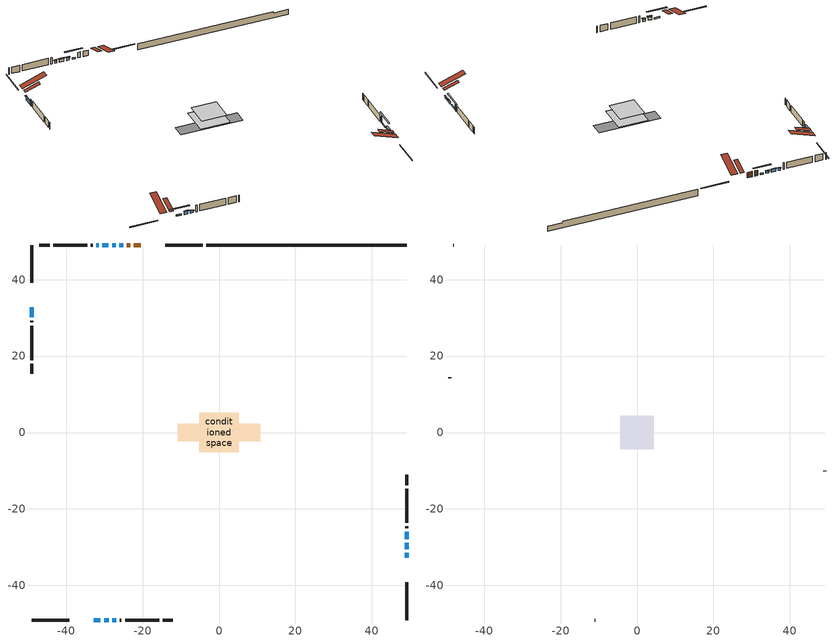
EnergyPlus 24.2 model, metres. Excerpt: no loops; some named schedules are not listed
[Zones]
conditioned space
 floor adiabatic (AdiabaticFloorConstruction): -5.19,-5.19 -5.19,5.19 5.19,5.19 5.19,-5.19 z0.55
 floor foundation (Slab1 construction): -10.76,-2.35 -10.76,2.35 10.76,2.35 10.76,-2.35 z-1.77
 wall outside (RimJoist1 construction): -4.27,49.08 -14.1,49.08 / -49.08,-49.08 -39.25,-49.08 / -49.08,49.08 -49.08,39.25 / 49.08,-49.08 49.08,-39.25 z0.55:0.85
 wall outside (AdiabaticWallConstruction 1): -20.5,49.08 -22.32,49.08 / -23.25,49.08 -24.16,49.08 z0.55:2.58
 wall outside (AdiabaticWallConstruction): 49.08,-32.85 49.08,-31.48 / 49.08,-30.55 49.08,-28.92 z0.55:1.36; -25.09,49.08 -26.11,49.08 / -32.85,-49.08 -31.02,-49.08 / 49.08,-28 49.08,-25.97 z0.55:1.11; -27.03,49.08 -28,49.08 / -31.43,49.08 -32.15,49.08 / -27.89,-49.08 -26.92,-49.08 z0.55:1.41; -28.93,49.08 -30.51,49.08 z0.55:1.57; -30.09,-49.08 -28.82,-49.08 z0.55:1.72; -49.08,32.85 -49.08,30.21 z0.55:1.97
 wall outside (Wall1 construction): -33.07,49.08 -33.54,49.08 / -26,-49.08 -25.53,-49.08 / -49.08,29.28 -49.08,28.82 / 49.08,-25.04 49.08,-24.57 z0.55:2.99
 wall outside (Wall2 construction): -34.47,49.08 -43.38,49.08 / -24.61,-49.08 -15.69,-49.08 / -49.08,27.89 -49.08,18.97 / 49.08,-23.65 49.08,-14.73 z0.55:2.99
 wall outside (Wall3 construction): -44.31,49.08 -47.02,49.08 / -14.76,-49.08 -12.05,-49.08 / -49.08,18.04 -49.08,15.33 / 49.08,-13.8 49.08,-11.09 z0.55:2.99
 wall foundation (FoundationWall1 construction): -3.34,49.08,-1.77 -3.34,49.08,0.55 43.84,49.08,0.55 43.84,49.08,0.03 49.08,49.08,0.03 49.08,49.08,-1.77
 window (WindowConstruction): 49.08,-32.85 49.08,-31.48 z0.55:1.36
 window (WindowConstruction 9): -25.09,49.08 -26.11,49.08 z0.55:1.11
 window (WindowConstruction 10): -32.85,-49.08 -31.02,-49.08 z0.55:1.11
 window (WindowConstruction 1): 49.08,-30.55 49.08,-28.92 z0.55:1.36
 window (WindowConstruction 2): -27.04,49.08 -28,49.08 z0.55:1.41
 window (WindowConstruction 3): -28.93,49.08 -30.51,49.08 z0.55:1.56
 window (WindowConstruction 4): -31.44,49.08 -32.15,49.08 z0.55:1.41
 window (WindowConstruction 5): -30.09,-49.08 -28.82,-49.08 z0.55:1.72
 window (WindowConstruction 6): -27.89,-49.08 -26.93,-49.08 z0.55:1.41
 window (WindowConstruction 7): -49.08,32.85 -49.08,30.21 z0.55:1.97
 window (WindowConstruction 8): 49.08,-28 49.08,-25.97 z0.55:1.11
 door (Door): -20.5,49.08 -22.32,49.08 z0.55:2.58
 door (Door 1): -23.25,49.08 -24.16,49.08 z0.55:2.58
 ceiling adiabatic (AdiabaticFloorConstruction): 5.19,-5.19 5.19,5.19 -5.19,5.19 -5.19,-5.19 z0.55
 roof outside (Roof2 construction): -19.58,49.08,2.99 -19.58,43.83,4.74 -18.19,43.83,4.74 -18.19,49.08,2.99; -33.78,-49.08,2.99 -33.78,-43.83,4.74 -35.16,-43.83,4.74 -35.16,-49.08,2.99; -49.08,33.78,2.99 -43.83,33.78,4.74 -43.83,35.16,4.74 -49.08,35.16,2.99; 49.08,-33.78,2.99 43.83,-33.78,4.74 43.83,-35.16,4.74 49.08,-35.16,2.99
attic - vented
 floor to conditioned space (Floor1 construction Reversed): -4.34,-4.34 -4.34,4.34 4.34,4.34 4.34,-4.34 z2.99
 wall outside (Wall4 construction): -47.95,49.08 -48.15,49.08 / -11.12,-49.08 -10.92,-49.08 / -49.08,14.41 -49.08,14.2 / 49.08,-10.17 49.08,-9.96 z0.55:2.99
 roof outside (Roof1 construction): -17.26,49.08,2.99 -17.26,40.62,5.81 -15.03,40.62,5.81 -15.03,49.08,2.99; -36.09,-49.08,2.99 -36.09,-40.62,5.81 -38.32,-40.62,5.81 -38.32,-49.08,2.99; -49.08,36.09,2.99 -40.62,36.09,5.81 -40.62,38.32,5.81 -49.08,38.32,2.99; 49.08,-36.09,2.99 40.62,-36.09,5.81 40.62,-38.32,5.81 49.08,-38.32,2.99
shading: 49.08,-31.28 49.08,-33.05 49.49,-33.05 49.49,-31.28 z1.56; -28.75,49.08 -22.45,49.08 -22.45,49.49 -28.75,49.49 z3.75; -28.38,-49.08 -35.49,-49.08 -35.49,-49.49 -28.38,-49.49 z3.75; 49.08,-28.72 49.08,-30.75 49.49,-30.75 49.49,-28.72 z1.56; -28.2,49.08 -26.83,49.08 -26.83,49.49 -28.2,49.49 z1.61; -30.71,49.08 -28.73,49.08 -28.73,49.49 -30.71,49.49 z1.77; -32.35,49.08 -31.23,49.08 -31.23,49.49 -32.35,49.49 z1.61; -28.62,-49.08 -30.29,-49.08 -30.29,-49.49 -28.62,-49.49 z1.92; -26.72,-49.08 -28.09,-49.08 -28.09,-49.49 -26.72,-49.49 z1.61; -49.08,30.01 -49.08,33.05 -49.49,33.05 -49.49,30.01 z2.17; 49.08,-23.33 49.08,-30.63 49.49,-30.63 49.49,-23.33 z3.75
[Building]
Building 1: Terrain=Suburbs
[Site:Location]
Edmonton Intl AP_AB: Latitude {deg}=53.31; Longitude {deg}=-113.58; Time Zone {hr}=-7; Elevation {m}=723; Keep Site Location Information=Yes
[Site:GroundTemperature:Shallow]
-1.56185, -3.61833, -3.78302, -2.80711, 1.11059, 5.01004, 8.39065, 10.5322, 10.7141, 8.97234, 5.67794, 1.89811
[Site:WaterMainsTemperature]
Calculation Method=Schedule; Temperature Schedule=mains temperature schedule
[Material] Roughness=Rough; Thermal Absorptance=0.9
Name | Thickness {m} | Conductivity {W/m-K} | Density {kg/m3} | Specific Heat {J/kg-K} | Solar Absorptance | Visible Absorptance
asphalt or fiberglass shingles | 0.00635 | 0.162714 | 1121.4 | 1465.45 | 0.4 | 0.4
ceiling loosefill ins | 0.0846667 | 0.0480833 | 16.02 | 1046.75 | 0.7 | 0.7
ceiling stud and cavity | 0.1397 | 1.72459 | 65.682 | 1177.47 | 0.7 | 0.7
concrete 4.0 in. | 0.1016 | 1.803125 | 2242.8 | 837.4 | 0.7 | 0.7
concrete 8.0 in. | 0.2032 | 1.803125 | 2242.8 | 837.4 | 0.7 | 0.7
door material | 0.04445 | 0.188738 | 512.64 | 1214.23 | 0.7 | 0.7
exterior vertical ins | 0.0480821 | 0.029427 | 32.04 | 1214.23 | 0.7 | 0.7
floor covering | 0.0127 | 0.0433444 | 54.468 | 1339.84 | 0.6 | 0.6
floor rigid ins; wall rigid ins | 0.512978 | 0.029427 | 32.04 | 1214.23 | 0.7 | 0.7
floor stud and cavity | 0.1397 | 1.75129 | 37.0049 | 1207.88 | 0.7 | 0.7
furniture material conditioned space 1 | 0.1524 | 0.115458 | 640.8 | 1214.23 | 0.6 | 0.6
gypsum board | 0.0127 | 0.160291 | 801 | 837.4 | 0.6 | 0.6
gypsum board 1 | 0.0127 | 0.160291 | 801 | 837.4 | 0.7 | 0.7
osb sheathing 0.5 in. | 0.0127 | 0.115458 | 512.64 | 1214.23 | 0.7 | 0.7
osb sheathing 0.75 in. | 0.01905 | 0.115458 | 512.64 | 1214.23 | 0.7 | 0.7
osb sheathing 2.0 in. | 0.0508 | 0.115458 | 512.64 | 1214.23 | 0.7 | 0.7
rim joist stud and cavity | 0.0508 | 0.0296634 | 125.044 | 1163.47 | 0.6 | 0.6
roof stud and cavity | 0.2032 | 0.111091 | 78.34581 | 1123.46 | 0.7 | 0.7
wall stud and cavity | 0.1397 | 0.105503 | 139.0536 | 1170.24 | 0.7 | 0.7
wall stud and cavity 1 | 0.1397 | 0.0935595 | 139.0536 | 1170.24 | 0.7 | 0.7
wall stud and cavity 2 | 0.1397 | 0.107214 | 139.0536 | 1170.24 | 0.7 | 0.7
wall stud and cavity 3 | 0.0889 | 6.1454 | 50.32683 | 1063.81 | 0.6 | 0.6
wall stud and cavity 4 | 0.0889 | 0.380278 | 52.3479 | 1209.89 | 0.7 | 0.7
wall stud and cavity 5 | 0.0889 | 0.391764 | 83.0341 | 1211.67 | 0.7 | 0.7
wood siding | 0.0254 | 0.102417 | 544.68 | 1172.36 | 0.4 | 0.4
wood siding 1 | 0.00254 | 0.102417 | 544.68 | 1172.36 | 0.4 | 0.4
wood siding 2; wood siding 3; wood siding 4 | 0.0254 | 0.102417 | 544.68 | 1172.36 | 0.7 | 0.7
[WindowMaterial:SimpleGlazingSystem]
Name | U-Factor {W/m2-K} | Solar Heat Gain Coefficient
WindowMaterial | 4.31414 | 0.54
WindowMaterial 1 | 4.27326 | 0.54
WindowMaterial 2 | 4.359 | 0.53
WindowMaterial 3 | 4.03024 | 0.55
WindowMaterial 4 | 4.50038 | 0.52
WindowMaterial 5 | 3.96665 | 0.55
WindowMaterial 6 | 2.06282 | 0.65
WindowMaterial 7 | 4.93816 | 0.51
WindowMaterial 8 | 4.96484 | 0.5
[Construction]
AdiabaticFloorConstruction: floor stud and cavity, floor rigid ins, osb sheathing 0.75 in., floor covering
AdiabaticWallConstruction: wood siding 3, wall rigid ins, wall stud and cavity 4, gypsum board
AdiabaticWallConstruction 1: wood siding 4, wall rigid ins, wall stud and cavity 4, gypsum board
Door; Door 1: door material
Floor1 construction Reversed: gypsum board, ceiling stud and cavity, ceiling loosefill ins
FoundationWall1 construction: concrete 8.0 in., gypsum board 1
furniture construction conditioned space 1: furniture material conditioned space 1
PartitionWallConstruction: gypsum board, wall stud and cavity 5, gypsum board
RimJoist1 construction: wood siding 2, osb sheathing 2.0 in., rim joist stud and cavity
Roof1 construction: asphalt or fiberglass shingles
Roof2 construction: asphalt or fiberglass shingles, osb sheathing 0.75 in., roof stud and cavity, gypsum board
Slab1 construction: concrete 4.0 in.
Wall1 construction: wood siding, osb sheathing 0.5 in., wall stud and cavity, gypsum board
Wall2 construction: wood siding, osb sheathing 0.5 in., wall stud and cavity 1, gypsum board
Wall3 construction: wood siding, osb sheathing 0.5 in., wall stud and cavity 2, gypsum board
Wall4 construction: wood siding 1, wall stud and cavity 3
WindowConstruction: WindowMaterial
WindowConstruction 1: WindowMaterial 1
WindowConstruction 10: WindowMaterial 8
WindowConstruction 2; WindowConstruction 6: WindowMaterial 2
WindowConstruction 3: WindowMaterial 3
WindowConstruction 4: WindowMaterial 4
WindowConstruction 5: WindowMaterial 5
WindowConstruction 7: WindowMaterial 6
WindowConstruction 8; WindowConstruction 9: WindowMaterial 7
[Zone] Multiplier=1; Part of Total Floor Area=Yes
Name | Volume {m3}
attic - vented | 34.5069
conditioned space | 526.1
[Space]
Name | Zone | Volume {m3}
attic - vented 1 | attic - vented | 34.5069
conditioned space 1 | conditioned space | 526.1
[ZoneInfiltration:EffectiveLeakageArea]
infil attic - vented 1: Zone or Space=attic - vented 1; Schedule=Always On Discrete; Effective Air Leakage Area {cm2}=2622.61; Stack Coefficient=0.000365604; Wind Coefficient=1.29189e-05
[ZoneMixing]
whole house fan mix: Zone or Space=attic - vented; Schedule=Always On Continuous; Design Flow Rate Calculation Method=Flow/Zone; Design Flow Rate {m3/s}=0; Source Zone or Space=conditioned space
[SurfaceProperty:ExposedFoundationPerimeter]
Slab1: Exposed Perimeter Calculation Method=TotalExposedPerimeter; Total Exposed Perimeter {m}=52.425
[InternalMass] Zone or ZoneList=conditioned space; Space or SpaceList=conditioned space 1
Name | Construction | Surface Area {m2}
furniture mass conditioned space 1 | furniture construction conditioned space 1 | 83.4801
partition wall mass | PartitionWallConstruction | 208.7
[Lights]
interior lighting: Zone or ZoneList or Space or SpaceList=conditioned space 1; Schedule=interior lighting schedule; Design Level Calculation Method=LightingLevel; Lighting Level {W}=343.2; Return Air Fraction=0; Fraction Radiant=0.6; Fraction Visible=0.2; Fraction Replaceable=1
[People]
occupants: Zone or ZoneList or Space or SpaceList=conditioned space 1; Number of People Schedule=occupants schedule; Number of People Calculation Method=People; Number of People=3; Fraction Radiant=0.314171; Sensible Heat Fraction=0.56303; Activity Level Schedule=occupants activity schedule; Carbon Dioxide Generation Rate {m3/s-W}=0; Enable ASHRAE 55 Comfort Warnings=No; Mean Radiant Temperature Calculation Type=EnclosureAveraged
[ElectricEquipment] Zone or ZoneList or Space or SpaceList=conditioned space 1; Design Level Calculation Method=EquipmentLevel
Name | Schedule | Design Level {W} | Fraction Latent | Fraction Radiant | Fraction Lost
clothes dryer | clothes dryer schedule | 140.772 | 0.015 | 0.081 | 0.85
clothes washer | clothes washer schedule | 32.1985 | 0.03 | 0.162 | 0.7
cooking range | cooking range schedule | 215.147 | 0.08 | 0.432 | 0.2
dishwasher | dishwasher schedule | 66.8632 | 0.3 | 0.18 | 0.4
fridge | fridge schedule | 72.9452 | 0 | 0.6 | 0
mech vent bath fan 0 | mech vent bath fan 0 schedule | 50.2 | 0 | 0 | 1
mech vent bath fan 1 | mech vent bath fan 1 schedule | 50.2 | 0 | 0 | 1
mech vent house fan | mech vent house fan schedule | 0 | 0 | 0 | 1
mech vent house fan cfis | mech vent house fan cfis schedule | 0 | 0 | 0 | 0
mech vent range fan 0 | mech vent range fan 0 schedule | 57 | 0 | 0 | 1
misc plug loads | misc plug loads schedule | 494.7 | 0.045 | 0.513 | 0.1
whole house fan | Always On Discrete | 0 | 0 | 0 | 1
[OtherEquipment] Zone or ZoneList or Space or SpaceList=conditioned space 1; Design Level Calculation Method=EquipmentLevel
Name | Fuel Type | Schedule | Design Level {W} | Fraction Latent | Fraction Radiant | Fraction Lost
clothes dryer 1 | Electricity | clothes dryer schedule | 0 | 0.015 | 0.081 | 0.85
cooking range 1 | Electricity | cooking range schedule | 0 | 0.08 | 0.432 | 0.2
general water use latent | None | general water use schedule | 62.594 | 1 | 0 | 0
general water use sensible | None | general water use schedule | -61.6891 | 0 | 0.6 | 0
mech vent house fan latent load | None | Always On Discrete | 0 | 1 | 0 | 0
mech vent house fan sensible load | None | Always On Discrete | 0 | 0 | 0 | 0
water heater energy adjustment1 | NaturalGas | Always On Discrete | 0.01 | 0 | 0 | 1
[ZoneInfiltration:DesignFlowRate] Zone or ZoneList or Space or SpaceList=conditioned space 1; Schedule=Always On Discrete; Design Flow Rate Calculation Method=Flow/Zone; Design Flow Rate {m3/s}=0
infil flow; natural vent flow; whole house fan flow
[Foundation:Kiva]
Foundation Kiva 1: Initial Indoor Air Temperature {C}=18; Wall Height Above Grade {m}=0.549981; Wall Depth Below Slab {m}=0.2032; Custom Block Material Name 1=exterior vertical ins; Custom Block Depth 1 {m}=2.31999; Custom Block X Position 1 {m}=0.2159; Custom Block Z Position 1 {m}=0
[Foundation:Kiva:Settings]
Soil Conductivity {W/m-K}=0.849921; Soil Density {kg/m3}=1842.3; Soil Specific Heat {J/kg-K}=418.7; Ground Solar Absorptivity=0.9; Ground Thermal Absorptivity=0.9; Ground Surface Roughness {m}=0.03; Far-Field Width {m}=40; Deep-Ground Boundary Condition=ZeroFlux; Deep-Ground Depth {m}=40; Minimum Cell Dimension {m}=0.2; Maximum Cell Growth Coefficient=3; Simulation Timestep=Timestep
[Exterior:Lights]
exterior lighting: Schedule=exterior lighting schedule; Design Level {W}=75.6
[Schedule:Constant]
Name | Hourly Value
Always On Continuous; mech vent house fan schedule; mech vent house fan cfis schedule; Always On Discrete | 1
occupants activity schedule | 117.228
fridge schedule | 0
[Schedule:Week:Daily]
interior lighting schedule Week Rule - Jan1-Jan27: interior lighting schedule day, interior lighting schedule day, interior lighting schedule day, interior lighting schedule day, interior lighting schedule day, interior lighting schedule day, interior lighting schedule day, interior lighting schedule default day, interior lighting schedule default day, interior lighting schedule default day, interior lighting schedule default day, interior lighting schedule default day
interior lighting schedule Week Rule - Jan28-Feb3: interior lighting schedule day, interior lighting schedule day, interior lighting schedule day, interior lighting schedule day, interior lighting schedule day 1, interior lighting schedule day 1, interior lighting schedule day 1, interior lighting schedule default day, interior lighting schedule default day, interior lighting schedule default day, interior lighting schedule default day, interior lighting schedule default day
interior lighting schedule Week Rule - Feb4-Feb24: interior lighting schedule day 1, interior lighting schedule day 1, interior lighting schedule day 1, interior lighting schedule day 1, interior lighting schedule day 1, interior lighting schedule day 1, interior lighting schedule day 1, interior lighting schedule default day, interior lighting schedule default day, interior lighting schedule default day, interior lighting schedule default day, interior lighting schedule default day
interior lighting schedule Week Rule - Feb25-Mar3: interior lighting schedule day 1, interior lighting schedule day 1, interior lighting schedule day 1, interior lighting schedule day 1, interior lighting schedule day 2, interior lighting schedule day 2, interior lighting schedule day 2, interior lighting schedule default day, interior lighting schedule default day, interior lighting schedule default day, interior lighting schedule default day, interior lighting schedule default day
interior lighting schedule Week Rule - Mar4-Mar31: interior lighting schedule day 2, interior lighting schedule day 2, interior lighting schedule day 2, interior lighting schedule day 2, interior lighting schedule day 2, interior lighting schedule day 2, interior lighting schedule day 2, interior lighting schedule default day, interior lighting schedule default day, interior lighting schedule default day, interior lighting schedule default day, interior lighting schedule default day
interior lighting schedule Week Rule - Apr1-Apr28: interior lighting schedule day 3, interior lighting schedule day 3, interior lighting schedule day 3, interior lighting schedule day 3, interior lighting schedule day 3, interior lighting schedule day 3, interior lighting schedule day 3, interior lighting schedule default day, interior lighting schedule default day, interior lighting schedule default day, interior lighting schedule default day, interior lighting schedule default day
interior lighting schedule Week Rule - Apr29-May5: interior lighting schedule day 3, interior lighting schedule day 3, interior lighting schedule day 4, interior lighting schedule day 4, interior lighting schedule day 4, interior lighting schedule day 4, interior lighting schedule day 4, interior lighting schedule default day, interior lighting schedule default day, interior lighting schedule default day, interior lighting schedule default day, interior lighting schedule default day
interior lighting schedule Week Rule - May6-May26: interior lighting schedule day 4, interior lighting schedule day 4, interior lighting schedule day 4, interior lighting schedule day 4, interior lighting schedule day 4, interior lighting schedule day 4, interior lighting schedule day 4, interior lighting schedule default day, interior lighting schedule default day, interior lighting schedule default day, interior lighting schedule default day, interior lighting schedule default day
interior lighting schedule Week Rule - May27-Jun2: interior lighting schedule day 4, interior lighting schedule day 4, interior lighting schedule day 4, interior lighting schedule day 4, interior lighting schedule day 4, interior lighting schedule day 5, interior lighting schedule day 5, interior lighting schedule default day, interior lighting schedule default day, interior lighting schedule default day, interior lighting schedule default day, interior lighting schedule default day
interior lighting schedule Week Rule - Jun3-Jun30: interior lighting schedule day 5, interior lighting schedule day 5, interior lighting schedule day 5, interior lighting schedule day 5, interior lighting schedule day 5, interior lighting schedule day 5, interior lighting schedule day 5, interior lighting schedule default day, interior lighting schedule default day, interior lighting schedule default day, interior lighting schedule default day, interior lighting schedule default day
interior lighting schedule Week Rule - Jul1-Jul28: interior lighting schedule day 6, interior lighting schedule day 6, interior lighting schedule day 6, interior lighting schedule day 6, interior lighting schedule day 6, interior lighting schedule day 6, interior lighting schedule day 6, interior lighting schedule default day, interior lighting schedule default day, interior lighting schedule default day, interior lighting schedule default day, interior lighting schedule default day
interior lighting schedule Week Rule - Jul29-Aug4: interior lighting schedule day 6, interior lighting schedule day 6, interior lighting schedule day 6, interior lighting schedule day 7, interior lighting schedule day 7, interior lighting schedule day 7, interior lighting schedule day 7, interior lighting schedule default day, interior lighting schedule default day, interior lighting schedule default day, interior lighting schedule default day, interior lighting schedule default day
interior lighting schedule Week Rule - Aug5-Aug25: interior lighting schedule day 7, interior lighting schedule day 7, interior lighting schedule day 7, interior lighting schedule day 7, interior lighting schedule day 7, interior lighting schedule day 7, interior lighting schedule day 7, interior lighting schedule default day, interior lighting schedule default day, interior lighting schedule default day, interior lighting schedule default day, interior lighting schedule default day
interior lighting schedule Week Rule - Aug26-Sep1: interior lighting schedule day 7, interior lighting schedule day 7, interior lighting schedule day 7, interior lighting schedule day 7, interior lighting schedule day 7, interior lighting schedule day 7, interior lighting schedule day 8, interior lighting schedule default day, interior lighting schedule default day, interior lighting schedule default day, interior lighting schedule default day, interior lighting schedule default day
interior lighting schedule Week Rule - Sep2-Sep29: interior lighting schedule day 8, interior lighting schedule day 8, interior lighting schedule day 8, interior lighting schedule day 8, interior lighting schedule day 8, interior lighting schedule day 8, interior lighting schedule day 8, interior lighting schedule default day, interior lighting schedule default day, interior lighting schedule default day, interior lighting schedule default day, interior lighting schedule default day
interior lighting schedule Week Rule - Sep30-Oct6: interior lighting schedule day 8, interior lighting schedule day 9, interior lighting schedule day 9, interior lighting schedule day 9, interior lighting schedule day 9, interior lighting schedule day 9, interior lighting schedule day 9, interior lighting schedule default day, interior lighting schedule default day, interior lighting schedule default day, interior lighting schedule default day, interior lighting schedule default day
interior lighting schedule Week Rule - Oct7-Oct27: interior lighting schedule day 9, interior lighting schedule day 9, interior lighting schedule day 9, interior lighting schedule day 9, interior lighting schedule day 9, interior lighting schedule day 9, interior lighting schedule day 9, interior lighting schedule default day, interior lighting schedule default day, interior lighting schedule default day, interior lighting schedule default day, interior lighting schedule default day
interior lighting schedule Week Rule - Oct28-Nov3: interior lighting schedule day 9, interior lighting schedule day 9, interior lighting schedule day 9, interior lighting schedule day 9, interior lighting schedule day 10, interior lighting schedule day 10, interior lighting schedule day 10, interior lighting schedule default day, interior lighting schedule default day, interior lighting schedule default day, interior lighting schedule default day, interior lighting schedule default day
interior lighting schedule Week Rule - Nov4-Nov24: interior lighting schedule day 10, interior lighting schedule day 10, interior lighting schedule day 10, interior lighting schedule day 10, interior lighting schedule day 10, interior lighting schedule day 10, interior lighting schedule day 10, interior lighting schedule default day, interior lighting schedule default day, interior lighting schedule default day, interior lighting schedule default day, interior lighting schedule default day
interior lighting schedule Week Rule - Nov25-Dec1: interior lighting schedule day 10, interior lighting schedule day 10, interior lighting schedule day 10, interior lighting schedule day 10, interior lighting schedule day 10, interior lighting schedule day 10, interior lighting schedule day 11, interior lighting schedule default day, interior lighting schedule default day, interior lighting schedule default day, interior lighting schedule default day, interior lighting schedule default day
interior lighting schedule Week Rule - Dec2-Dec31: interior lighting schedule day 11, interior lighting schedule day 11, interior lighting schedule day 11, interior lighting schedule day 11, interior lighting schedule day 11, interior lighting schedule day 11, interior lighting schedule day 11, interior lighting schedule default day, interior lighting schedule default day, interior lighting schedule default day, interior lighting schedule default day, interior lighting schedule default day
occupants schedule Week Rule - Jan1-Dec31: occupants schedule day, occupants schedule day, occupants schedule day, occupants schedule day, occupants schedule day, occupants schedule day, occupants schedule day, occupants schedule default day, occupants schedule default day, occupants schedule default day, occupants schedule default day, occupants schedule default day
clothes dryer schedule Week Rule - Jan1-Dec31: clothes dryer schedule day, clothes dryer schedule day, clothes dryer schedule day, clothes dryer schedule day, clothes dryer schedule day, clothes dryer schedule day, clothes dryer schedule day, clothes dryer schedule default day, clothes dryer schedule default day, clothes dryer schedule default day, clothes dryer schedule default day, clothes dryer schedule default day
clothes washer schedule Week Rule - Jan1-Dec31: clothes washer schedule day, clothes washer schedule day, clothes washer schedule day, clothes washer schedule day, clothes washer schedule day, clothes washer schedule day, clothes washer schedule day, clothes washer schedule default day, clothes washer schedule default day, clothes washer schedule default day, clothes washer schedule default day, clothes washer schedule default day
cooking range schedule Week Rule - Jan1-Dec31: cooking range schedule day, cooking range schedule day, cooking range schedule day, cooking range schedule day, cooking range schedule day, cooking range schedule day, cooking range schedule day, cooking range schedule default day, cooking range schedule default day, cooking range schedule default day, cooking range schedule default day, cooking range schedule default day
dishwasher schedule Week Rule - Jan1-Dec31: dishwasher schedule day, dishwasher schedule day, dishwasher schedule day, dishwasher schedule day, dishwasher schedule day, dishwasher schedule day, dishwasher schedule day, dishwasher schedule default day, dishwasher schedule default day, dishwasher schedule default day, dishwasher schedule default day, dishwasher schedule default day
mech vent bath fan 0 schedule Week Rule - Jan1-Dec31: mech vent bath fan 0 schedule day, mech vent bath fan 0 schedule day, mech vent bath fan 0 schedule day, mech vent bath fan 0 schedule day, mech vent bath fan 0 schedule day, mech vent bath fan 0 schedule day, mech vent bath fan 0 schedule day, mech vent bath fan 0 schedule default day, mech vent bath fan 0 schedule default day, mech vent bath fan 0 schedule default day, mech vent bath fan 0 schedule default day, mech vent bath fan 0 schedule default day
mech vent bath fan 1 schedule Week Rule - Jan1-Dec31: mech vent bath fan 1 schedule day, mech vent bath fan 1 schedule day, mech vent bath fan 1 schedule day, mech vent bath fan 1 schedule day, mech vent bath fan 1 schedule day, mech vent bath fan 1 schedule day, mech vent bath fan 1 schedule day, mech vent bath fan 1 schedule default day, mech vent bath fan 1 schedule default day, mech vent bath fan 1 schedule default day, mech vent bath fan 1 schedule default day, mech vent bath fan 1 schedule default day
mech vent range fan 0 schedule Week Rule - Jan1-Dec31: mech vent range fan 0 schedule day, mech vent range fan 0 schedule day, mech vent range fan 0 schedule day, mech vent range fan 0 schedule day, mech vent range fan 0 schedule day, mech vent range fan 0 schedule day, mech vent range fan 0 schedule day, mech vent range fan 0 schedule default day, mech vent range fan 0 schedule default day, mech vent range fan 0 schedule default day, mech vent range fan 0 schedule default day, mech vent range fan 0 schedule default day
misc plug loads schedule Week Rule - Jan1-Dec31: misc plug loads schedule day, misc plug loads schedule day, misc plug loads schedule day, misc plug loads schedule day, misc plug loads schedule day, misc plug loads schedule day, misc plug loads schedule day, misc plug loads schedule default day, misc plug loads schedule default day, misc plug loads schedule default day, misc plug loads schedule default day, misc plug loads schedule default day
general water use schedule Week Rule - Jan1-Dec31: general water use schedule day, general water use schedule day, general water use schedule day, general water use schedule day, general water use schedule day, general water use schedule day, general water use schedule day, general water use schedule default day, general water use schedule default day, general water use schedule default day, general water use schedule default day, general water use schedule default day
exterior lighting schedule Week Rule - Jan1-Jan27: exterior lighting schedule day, exterior lighting schedule day, exterior lighting schedule day, exterior lighting schedule day, exterior lighting schedule day, exterior lighting schedule day, exterior lighting schedule day, exterior lighting schedule default day, exterior lighting schedule default day, exterior lighting schedule default day, exterior lighting schedule default day, exterior lighting schedule default day
exterior lighting schedule Week Rule - Jan28-Feb3: exterior lighting schedule day, exterior lighting schedule day, exterior lighting schedule day, exterior lighting schedule day, exterior lighting schedule day 1, exterior lighting schedule day 1, exterior lighting schedule day 1, exterior lighting schedule default day, exterior lighting schedule default day, exterior lighting schedule default day, exterior lighting schedule default day, exterior lighting schedule default day
exterior lighting schedule Week Rule - Feb4-Feb24: exterior lighting schedule day 1, exterior lighting schedule day 1, exterior lighting schedule day 1, exterior lighting schedule day 1, exterior lighting schedule day 1, exterior lighting schedule day 1, exterior lighting schedule day 1, exterior lighting schedule default day, exterior lighting schedule default day, exterior lighting schedule default day, exterior lighting schedule default day, exterior lighting schedule default day
exterior lighting schedule Week Rule - Feb25-Mar3: exterior lighting schedule day 1, exterior lighting schedule day 1, exterior lighting schedule day 1, exterior lighting schedule day 1, exterior lighting schedule day 2, exterior lighting schedule day 2, exterior lighting schedule day 2, exterior lighting schedule default day, exterior lighting schedule default day, exterior lighting schedule default day, exterior lighting schedule default day, exterior lighting schedule default day
exterior lighting schedule Week Rule - Mar4-Mar31: exterior lighting schedule day 2, exterior lighting schedule day 2, exterior lighting schedule day 2, exterior lighting schedule day 2, exterior lighting schedule day 2, exterior lighting schedule day 2, exterior lighting schedule day 2, exterior lighting schedule default day, exterior lighting schedule default day, exterior lighting schedule default day, exterior lighting schedule default day, exterior lighting schedule default day
exterior lighting schedule Week Rule - Apr1-Apr28: exterior lighting schedule day 3, exterior lighting schedule day 3, exterior lighting schedule day 3, exterior lighting schedule day 3, exterior lighting schedule day 3, exterior lighting schedule day 3, exterior lighting schedule day 3, exterior lighting schedule default day, exterior lighting schedule default day, exterior lighting schedule default day, exterior lighting schedule default day, exterior lighting schedule default day
exterior lighting schedule Week Rule - Apr29-May5: exterior lighting schedule day 3, exterior lighting schedule day 3, exterior lighting schedule day 4, exterior lighting schedule day 4, exterior lighting schedule day 4, exterior lighting schedule day 4, exterior lighting schedule day 4, exterior lighting schedule default day, exterior lighting schedule default day, exterior lighting schedule default day, exterior lighting schedule default day, exterior lighting schedule default day
exterior lighting schedule Week Rule - May6-May26: exterior lighting schedule day 4, exterior lighting schedule day 4, exterior lighting schedule day 4, exterior lighting schedule day 4, exterior lighting schedule day 4, exterior lighting schedule day 4, exterior lighting schedule day 4, exterior lighting schedule default day, exterior lighting schedule default day, exterior lighting schedule default day, exterior lighting schedule default day, exterior lighting schedule default day
exterior lighting schedule Week Rule - May27-Jun2: exterior lighting schedule day 4, exterior lighting schedule day 4, exterior lighting schedule day 4, exterior lighting schedule day 4, exterior lighting schedule day 4, exterior lighting schedule day 5, exterior lighting schedule day 5, exterior lighting schedule default day, exterior lighting schedule default day, exterior lighting schedule default day, exterior lighting schedule default day, exterior lighting schedule default day
exterior lighting schedule Week Rule - Jun3-Jun30: exterior lighting schedule day 5, exterior lighting schedule day 5, exterior lighting schedule day 5, exterior lighting schedule day 5, exterior lighting schedule day 5, exterior lighting schedule day 5, exterior lighting schedule day 5, exterior lighting schedule default day, exterior lighting schedule default day, exterior lighting schedule default day, exterior lighting schedule default day, exterior lighting schedule default day
exterior lighting schedule Week Rule - Jul1-Jul28: exterior lighting schedule day 6, exterior lighting schedule day 6, exterior lighting schedule day 6, exterior lighting schedule day 6, exterior lighting schedule day 6, exterior lighting schedule day 6, exterior lighting schedule day 6, exterior lighting schedule default day, exterior lighting schedule default day, exterior lighting schedule default day, exterior lighting schedule default day, exterior lighting schedule default day
exterior lighting schedule Week Rule - Jul29-Aug4: exterior lighting schedule day 6, exterior lighting schedule day 6, exterior lighting schedule day 6, exterior lighting schedule day 7, exterior lighting schedule day 7, exterior lighting schedule day 7, exterior lighting schedule day 7, exterior lighting schedule default day, exterior lighting schedule default day, exterior lighting schedule default day, exterior lighting schedule default day, exterior lighting schedule default day
exterior lighting schedule Week Rule - Aug5-Aug25: exterior lighting schedule day 7, exterior lighting schedule day 7, exterior lighting schedule day 7, exterior lighting schedule day 7, exterior lighting schedule day 7, exterior lighting schedule day 7, exterior lighting schedule day 7, exterior lighting schedule default day, exterior lighting schedule default day, exterior lighting schedule default day, exterior lighting schedule default day, exterior lighting schedule default day
[Schedule:Year]
interior lighting schedule: interior lighting schedule Week Rule - Jan1-Jan27, 1, 1, 1, 27, interior lighting schedule Week Rule - Jan28-Feb3, 1, 28, 2, 3, interior lighting schedule Week Rule - Feb4-Feb24, 2, 4, 2, 24, interior lighting schedule Week Rule - Feb25-Mar3, 2, 25, 3, 3, interior lighting schedule Week Rule - Mar4-Mar31, 3, 4, 3, 31, interior lighting schedule Week Rule - Apr1-Apr28, 4, 1, 4, 28, interior lighting schedule Week Rule - Apr29-May5, 4, 29, 5, 5, interior lighting schedule Week Rule - May6-May26, 5, 6, 5, 26, interior lighting schedule Week Rule - May27-Jun2, 5, 27, 6, 2, interior lighting schedule Week Rule - Jun3-Jun30, 6, 3, 6, 30, interior lighting schedule Week Rule - Jul1-Jul28, 7, 1, 7, 28, interior lighting schedule Week Rule - Jul29-Aug4, 7, 29, 8, 4, interior lighting schedule Week Rule - Aug5-Aug25, 8, 5, 8, 25, interior lighting schedule Week Rule - Aug26-Sep1, 8, 26, 9, 1, interior lighting schedule Week Rule - Sep2-Sep29, 9, 2, 9, 29, interior lighting schedule Week Rule - Sep30-Oct6, 9, 30, 10, 6, interior lighting schedule Week Rule - Oct7-Oct27, 10, 7, 10, 27, interior lighting schedule Week Rule - Oct28-Nov3, 10, 28, 11, 3, interior lighting schedule Week Rule - Nov4-Nov24, 11, 4, 11, 24, interior lighting schedule Week Rule - Nov25-Dec1, 11, 25, 12, 1, interior lighting schedule Week Rule - Dec2-Dec31, 12, 2, 12, 31
occupants schedule: occupants schedule Week Rule - Jan1-Dec31, 1, 1, 12, 31
clothes dryer schedule: clothes dryer schedule Week Rule - Jan1-Dec31, 1, 1, 12, 31
clothes washer schedule: clothes washer schedule Week Rule - Jan1-Dec31, 1, 1, 12, 31
cooking range schedule: cooking range schedule Week Rule - Jan1-Dec31, 1, 1, 12, 31
dishwasher schedule: dishwasher schedule Week Rule - Jan1-Dec31, 1, 1, 12, 31
mech vent bath fan 0 schedule: mech vent bath fan 0 schedule Week Rule - Jan1-Dec31, 1, 1, 12, 31
mech vent bath fan 1 schedule: mech vent bath fan 1 schedule Week Rule - Jan1-Dec31, 1, 1, 12, 31
mech vent range fan 0 schedule: mech vent range fan 0 schedule Week Rule - Jan1-Dec31, 1, 1, 12, 31
misc plug loads schedule: misc plug loads schedule Week Rule - Jan1-Dec31, 1, 1, 12, 31
general water use schedule: general water use schedule Week Rule - Jan1-Dec31, 1, 1, 12, 31
exterior lighting schedule: exterior lighting schedule Week Rule - Jan1-Jan27, 1, 1, 1, 27, exterior lighting schedule Week Rule - Jan28-Feb3, 1, 28, 2, 3, exterior lighting schedule Week Rule - Feb4-Feb24, 2, 4, 2, 24, exterior lighting schedule Week Rule - Feb25-Mar3, 2, 25, 3, 3, exterior lighting schedule Week Rule - Mar4-Mar31, 3, 4, 3, 31, exterior lighting schedule Week Rule - Apr1-Apr28, 4, 1, 4, 28, exterior lighting schedule Week Rule - Apr29-May5, 4, 29, 5, 5, exterior lighting schedule Week Rule - May6-May26, 5, 6, 5, 26, exterior lighting schedule Week Rule - May27-Jun2, 5, 27, 6, 2, exterior lighting schedule Week Rule - Jun3-Jun30, 6, 3, 6, 30, exterior lighting schedule Week Rule - Jul1-Jul28, 7, 1, 7, 28, exterior lighting schedule Week Rule - Jul29-Aug4, 7, 29, 8, 4, exterior lighting schedule Week Rule - Aug5-Aug25, 8, 5, 8, 25, exterior lighting schedule Week Rule - Aug26-Sep1, 8, 26, 9, 1, exterior lighting schedule Week Rule - Sep2-Sep29, 9, 2, 9, 29, exterior lighting schedule Week Rule - Sep30-Oct6, 9, 30, 10, 6, exterior lighting schedule Week Rule - Oct7-Oct27, 10, 7, 10, 27, exterior lighting schedule Week Rule - Oct28-Nov3, 10, 28, 11, 3, exterior lighting schedule Week Rule - Nov4-Nov24, 11, 4, 11, 24, exterior lighting schedule Week Rule - Nov25-Dec1, 11, 25, 12, 1, exterior lighting schedule Week Rule - Dec2-Dec31, 12, 2, 12, 31
[Schedule:Compact]
mains temperature schedule: Through: 01/01, For: AllDays, Until: 24:00, 3.97167, Through: 01/02, For: AllDays, Until: 24:00, 3.90778, Through: 01/03, For: AllDays, Until: 24:00, 3.84556, Through: 01/04, For: AllDays, Until: 24:00, 3.78389, Through: 01/05, For: AllDays, Until: 24:00, 3.72278, Through: 01/06, For: AllDays, Until: 24:00, 3.66278, Through: 01/07, For: AllDays, Until: 24:00, 3.60389, Through: 01/08, For: AllDays, Until: 24:00, 3.54556, Through: 01/09, For: AllDays, Until: 24:00, 3.48833, Through: 01/10, For: AllDays, Until: 24:00, 3.43167, Through: 01/11, For: AllDays, Until: 24:00, 3.37611, Through: 01/12, For: AllDays, Until: 24:00, 3.32167, Through: 01/13, For: AllDays, Until: 24:00, 3.26833, Through: 01/14, For: AllDays, Until: 24:00, 3.21556, Through: 01/15, For: AllDays, Until: 24:00, 3.16444, Through: 01/16, For: AllDays, Until: 24:00, 3.11389, Through: 01/17, For: AllDays, Until: 24:00, 3.06444, Through: 01/18, For: AllDays, Until: 24:00, 3.01611, Through: 01/19, For: AllDays, Until: 24:00, 2.96889, Through: 01/20, For: AllDays, Until: 24:00, 2.92278, Through: 01/21, For: AllDays, Until: 24:00, 2.87722, Through: 01/22, For: AllDays, Until: 24:00, 2.83333, Through: 01/23, For: AllDays, Until: 24:00, 2.79056, Through: 01/24, For: AllDays, Until: 24:00, 2.74889, Through: 01/25, For: AllDays, Until: 24:00, 2.70833, Through: 01/26, For: AllDays, Until: 24:00, 2.66889, Through: 01/27, For: AllDays, Until: 24:00, 2.63056, Through: 01/28, For: AllDays, Until: 24:00, 2.59333, Through: 01/29, For: AllDays, Until: 24:00, 2.55778, Through: 01/30, For: AllDays, Until: 24:00, 2.52278, Through: 01/31, For: AllDays, Until: 24:00, 2.48944, Through: 02/01, For: AllDays, Until: 24:00, 2.45722, Through: 02/02, For: AllDays, Until: 24:00, 2.42611, Through: 02/03, For: AllDays, Until: 24:00, 2.39667, Through: 02/04, For: AllDays, Until: 24:00, 2.36833, Through: 02/05, For: AllDays, Until: 24:00, 2.34111, Through: 02/06, For: AllDays, Until: 24:00, 2.315, Through: 02/07, For: AllDays, Until: 24:00, 2.29056, Through: 02/08, For: AllDays, Until: 24:00, 2.26722, Through: 02/09, For: AllDays, Until: 24:00, 2.245, Through: 02/10, For: AllDays, Until: 24:00, 2.22444, Through: 02/11, For: AllDays, Until: 24:00, 2.20444, Through: 02/12, For: AllDays, Until: 24:00, 2.18667, Through: 02/13, For: AllDays, Until: 24:00, 2.17, Through: 02/14, For: AllDays, Until: 24:00, 2.15444, Through: 02/15, For: AllDays, Until: 24:00, 2.14, Through: 02/16, For: AllDays, Until: 24:00, 2.12722, Through: 02/17, For: AllDays, Until: 24:00, 2.11556, Through: 02/18, For: AllDays, Until: 24:00, 2.10556, Through: 02/19, For: AllDays, Until: 24:00, 2.09667, Through: 02/20, For: AllDays, Until: 24:00, 2.08889, Through: 02/21, For: AllDays, Until: 24:00, 2.08278, Through: 02/22, For: AllDays, Until: 24:00, 2.07833, Through: 02/23, For: AllDays, Until: 24:00, 2.07444, Through: 02/24, For: AllDays, Until: 24:00, 2.07278, Through: 02/25, For: AllDays, Until: 24:00, 2.07167, Through: 02/26, For: AllDays, Until: 24:00, 2.07222, Through: 02/27, For: AllDays, Until: 24:00, 2.07444, Through: 02/28, For: AllDays, Until: 24:00, 2.07778, Through: 03/01, For: AllDays, Until: 24:00, 2.08222, Through: 03/02, For: AllDays, Until: 24:00, 2.08833, Through: 03/03, For: AllDays, Until: 24:00, 2.09556, Through: 03/04, For: AllDays, Until: 24:00, 2.10444, Through: 03/05, For: AllDays, Until: 24:00, 2.11444, Through: 03/06, For: AllDays, Until: 24:00, 2.12556, Through: 03/07, For: AllDays, Until: 24:00, 2.13833, Through: 03/08, For: AllDays, Until: 24:00, 2.15278, Through: 03/09, For: AllDays, Until: 24:00, 2.16778, Through: 03/10, For: AllDays, Until: 24:00, 2.18444, Through: 03/11, For: AllDays, Until: 24:00, 2.20278, Through: 03/12, For: AllDays, Until: 24:00, 2.22167, Through: 03/13, For: AllDays, Until: 24:00, 2.24278, Through: 03/14, For: AllDays, Until: 24:00, 2.26444, Through: 03/15, For: AllDays, Until: 24:00, 2.28778, Through: 03/16, For: AllDays, Until: 24:00, 2.31222, Through: 03/17, For: AllDays, Until: 24:00, 2.33778, Through: 03/18, For: AllDays, Until: 24:00, 2.365, Through: 03/19, For: AllDays, Until: 24:00, 2.39333, Through: 03/20, For: AllDays, Until: 24:00, 2.42278, Through: 03/21, For: AllDays, Until: 24:00, 2.45389, Through: 03/22, For: AllDays, Until: 24:00, 2.48611, Through: 03/23, For: AllDays, Until: 24:00, 2.51889, Through: 03/24, For: AllDays, Until: 24:00, 2.55389, Through: 03/25, For: AllDays, Until: 24:00, 2.58944, Through: 03/26, For: AllDays, Until: 24:00, 2.62611, Through: 03/27, For: AllDays, Until: 24:00, 2.66444, Through: 03/28, For: AllDays, Until: 24:00, 2.70389, Through: 03/29, For: AllDays, Until: 24:00, 2.74389, Through: 03/30, For: AllDays, Until: 24:00, 2.78556, Through: 03/31, For: AllDays, Until: 24:00, 2.82833, Through: 04/01, For: AllDays, Until: 24:00, 2.87222, Through: 04/02, For: AllDays, Until: 24:00, 2.91722, Through: 04/03, For: AllDays, Until: 24:00, 2.96333, Through: 04/04, For: AllDays, Until: 24:00, 3.01056, Through: 04/05, For: AllDays, Until: 24:00, 3.05889, Through: 04/06, For: AllDays, Until: 24:00, 3.10833, Through: 04/07, For: AllDays, Until: 24:00, 3.15833, Through: 04/08, For: AllDays, Until: 24:00, 3.21, Through: 04/09, For: AllDays, Until: 24:00, 3.26222, Through: 04/10, For: AllDays, Until: 24:00, 3.31556, Through: 04/11, For: AllDays, Until: 24:00, 3.37, Through: 04/12, For: AllDays, Until: 24:00, 3.42556, Through: 04/13, For: AllDays, Until: 24:00, 3.48167, Through: 04/14, For: AllDays, Until: 24:00, 3.53889, Through: 04/15, For: AllDays, Until: 24:00, 3.59722, Through: 04/16, For: AllDays, Until: 24:00, 3.65611, Through: 04/17, For: AllDays, Until: 24:00, 3.71611, Through: 04/18, For: AllDays, Until: 24:00, 3.77667, Through: 04/19, For: AllDays, Until: 24:00, 3.83833, Through: 04/20, For: AllDays, Until: 24:00, 3.90111, Through: 04/21, For: AllDays, Until: 24:00, 3.96444, Through: 04/22, For: AllDays, Until: 24:00, 4.02833, Through: 04/23, For: AllDays, Until: 24:00, 4.09333, Through: 04/24, For: AllDays, Until: 24:00, 4.15889, Through: 04/25, For: AllDays, Until: 24:00, 4.225, Through: 04/26, For: AllDays, Until: 24:00, 4.29222, Through: 04/27, For: AllDays, Until: 24:00, 4.36, Through: 04/28, For: AllDays, Until: 24:00, 4.42833, Through: 04/29, For: AllDays, Until: 24:00, 4.49722, Through: 04/30, For: AllDays, Until: 24:00, 4.56667, Through: 05/01, For: AllDays, Until: 24:00, 4.63722, Through: 05/02, For: AllDays, Until: 24:00, 4.70833, Through: 05/03, For: AllDays, Until: 24:00, 4.77944, Through: 05/04, For: AllDays, Until: 24:00, 4.85167, Through: 05/05, For: AllDays, Until: 24:00, 4.92389, Through: 05/06, For: AllDays, Until: 24:00, 4.99722, Through: 05/07, For: AllDays, Until: 24:00, 5.07056, Through: 05/08, For: AllDays, Until: 24:00, 5.145, Through: 05/09, For: AllDays, Until: 24:00, 5.21944, Through: 05/10, For: AllDays, Until: 24:00, 5.29389, Through: 05/11, For: AllDays, Until: 24:00, 5.36944, Through: 05/12, For: AllDays, Until: 24:00, 5.445, Through: 05/13, For: AllDays, Until: 24:00, 5.52111, Through: 05/14, For: AllDays, Until: 24:00, 5.59722, Through: 05/15, For: AllDays, Until: 24:00, 5.67389, Through: 05/16, For: AllDays, Until: 24:00, 5.75056, Through: 05/17, For: AllDays, Until: 24:00, 5.82778, Through: 05/18, For: AllDays, Until: 24:00, 5.90556, Through: 05/19, For: AllDays, Until: 24:00, 5.98278, Through: 05/20, For: AllDays, Until: 24:00, 6.06056, Through: 05/21, For: AllDays, Until: 24:00, 6.13889, Through: 05/22, For: AllDays, Until: 24:00, 6.21667, Through: 05/23, For: AllDays, Until: 24:00, 6.295, Through: 05/24, For: AllDays, Until: 24:00, 6.37333, Through: 05/25, For: AllDays, Until: 24:00, 6.45222, Through: 05/26, For: AllDays, Until: 24:00, 6.53056, Through: 05/27, For: AllDays, Until: 24:00, 6.60889, Through: 05/28, For: AllDays, Until: 24:00, 6.68778, Through: 05/29, For: AllDays, Until: 24:00, 6.76611, Through: 05/30, For: AllDays, Until: 24:00, 6.84444, Through: 05/31, For: AllDays, Until: 24:00, 6.92278, Through: 06/01, For: AllDays, Until: 24:00, 7.00111, Through: 06/02, For: AllDays, Until: 24:00, 7.07944, Through: 06/03, For: AllDays, Until: 24:00, 7.15778, Through: 06/04, For: AllDays, Until: 24:00, 7.23556, Through: 06/05, For: AllDays, Until: 24:00, 7.31333, Through: 06/06, For: AllDays, Until: 24:00, 7.39056, Through: 06/07, For: AllDays, Until: 24:00, 7.46833, Through: 06/08, For: AllDays, Until: 24:00, 7.545, Through: 06/09, For: AllDays, Until: 24:00, 7.62222, Through: 06/10, For: AllDays, Until: 24:00, 7.69833, Through: 06/11, For: AllDays, Until: 24:00, 7.775, Through: 06/12, For: AllDays, Until: 24:00, 7.85056, Through: 06/13, For: AllDays, Until: 24:00, 7.92611, Through: 06/14, For: AllDays, Until: 24:00, 8.00111, Through: 06/15, For: AllDays, Until: 24:00, 8.07611, Through: 06/16, For: AllDays, Until: 24:00, 8.15056, Through: 06/17, For: AllDays, Until: 24:00, 8.22389, Through: 06/18, For: AllDays, Until: 24:00, 8.29778, Through: 06/19, For: AllDays, Until: 24:00, 8.37056, Through: 06/20, For: AllDays, Until: 24:00, 8.44278, Through: 06/21, For: AllDays, Until: 24:00, 8.51444, Through: 06/22, For: AllDays, Until: 24:00, 8.58611, Through: 06/23, For: AllDays, Until: 24:00, 8.65667, Through: 06/24, For: AllDays, Until: 24:00, 8.72667, Through: 06/25, For: AllDays, Until: 24:00, 8.79611, Through: 06/26, For: AllDays, Until: 24:00, 8.865, Through: 06/27, For: AllDays, Until: 24:00, 8.93333, Through: 06/28, For: AllDays, Until: 24:00, 9.00056, Through: 06/29, For: AllDays, Until: 24:00, 9.06778, Through: 06/30, For: AllDays, Until: 24:00, 9.13333, Through: 07/01, For: AllDays, Until: 24:00, 9.19889, Through: 07/02, For: AllDays, Until: 24:00, 9.26333, Through: 07/03, For: AllDays, Until: 24:00, 9.32722, Through: 07/04, For: AllDays, Until: 24:00, 9.39056, Through: 07/05, For: AllDays, Until: 24:00, 9.45278, Through: 07/06, For: AllDays, Until: 24:00, 9.51389, Through: 07/07, For: AllDays, Until: 24:00, 9.57444, Through: 07/08, For: AllDays, Until: 24:00, 9.63389, Through: 07/09, For: AllDays, Until: 24:00, 9.69278, Through: 07/10, For: AllDays, Until: 24:00, 9.75056, Through: 07/11, For: AllDays, Until: 24:00, 9.80778, Through: 07/12, For: AllDays, Until: 24:00, 9.86333, Through: 07/13, For: AllDays, Until: 24:00, 9.91833, Through: 07/14, For: AllDays, Until: 24:00, 9.97278, Through: 07/15, For: AllDays, Until: 24:00, 10.0256, Through: 07/16, For: AllDays, Until: 24:00, 10.0778, Through: 07/17, For: AllDays, Until: 24:00, 10.1289, Through: 07/18, For: AllDays, Until: 24:00, 10.1789, Through: 07/19, For: AllDays, Until: 24:00, 10.2278, Through: 07/20, For: AllDays, Until: 24:00, 10.2756, Through: 07/21, For: AllDays, Until: 24:00, 10.3222, Through: 07/22, For: AllDays, Until: 24:00, 10.3683, Through: 07/23, For: AllDays, Until: 24:00, 10.4128, Through: 07/24, For: AllDays, Until: 24:00, 10.4561, Through: 07/25, For: AllDays, Until: 24:00, 10.4989, Through: 07/26, For: AllDays, Until: 24:00, 10.54, Through: 07/27, For: AllDays, Until: 24:00, 10.58, Through: 07/28, For: AllDays, Until: 24:00, 10.6189, Through: 07/29, For: AllDays, Until: 24:00, 10.6567, Through: 07/30, For: AllDays, Until: 24:00, 10.6928, Through: 07/31, For: AllDays, Until: 24:00, 10.7283, Through: 08/01, For: AllDays, Until: 24:00, 10.7622, Through: 08/02, For: AllDays, Until: 24:00, 10.7956, Through: 08/03, For: AllDays, Until: 24:00, 10.8272, Through: 08/04, For: AllDays, Until: 24:00, 10.8572, Through: 08/05, For: AllDays, Until: 24:00, 10.8867, Through: 08/06, For: AllDays, Until: 24:00, 10.9144, Through: 08/07, For: AllDays, Until: 24:00, 10.9411, Through: 08/08, For: AllDays, Until: 24:00, 10.9667, Through: 08/09, For: AllDays, Until: 24:00, 10.9906, Through: 08/10, For: AllDays, Until: 24:00, 11.0133, Through: 08/11, For: AllDays, Until: 24:00, 11.035, Through: 08/12, For: AllDays, Until: 24:00, 11.055, Through: 08/13, For: AllDays, Until: 24:00, 11.0739, Through: 08/14, For: AllDays, Until: 24:00, 11.0917, Through: 08/15, For: AllDays, Until: 24:00, 11.1078, Through: 08/16, For: AllDays, Until: 24:00, 11.1228, Through: 08/17, For: AllDays, Until: 24:00, 11.1361, Through: 08/18, For: AllDays, Until: 24:00, 11.1483, Through: 08/19, For: AllDays, Until: 24:00, 11.1594, Through: 08/20, For: AllDays, Until: 24:00, 11.1689, Through: 08/21, For: AllDays, Until: 24:00, 11.1772, Through: 08/22, For: AllDays, Until: 24:00, 11.1844, Through: 08/23, For: AllDays, Until: 24:00, 11.19, Through: 08/24, For: AllDays, Until: 24:00, 11.1939, Through: 08/25, For: AllDays, Until: 24:00, 11.1967, Through: 08/26, For: AllDays, Until: 24:00, 11.1983, Through: 08/27, For: AllDays, Until: 24:00, 11.1983, Through: 08/28, For: AllDays, Until: 24:00, 11.1972, Through: 08/29, For: AllDays, Until: 24:00, 11.195, Through: 08/30, For: AllDays, Until: 24:00, 11.1911, Through: 08/31, For: AllDays, Until: 24:00, 11.1856, Through: 09/01, For: AllDays, Until: 24:00, 11.1789, Through: 09/02, For: AllDays, Until: 24:00, 11.1711, Through: 09/03, For: AllDays, Until: 24:00, 11.1617, Through: 09/04, For: AllDays, Until: 24:00, 11.1511, Through: 09/05, For: AllDays, Until: 24:00, 11.1394, Through: 09/06, For: AllDays, Until: 24:00, 11.1261, Through: 09/07, For: AllDays, Until: 24:00, 11.1111, Through: 09/08, For: AllDays, Until: 24:00, 11.0956, Through: 09/09, For: AllDays, Until: 24:00, 11.0778, Through: 09/10, For: AllDays, Until: 24:00, 11.0594, Through: 09/11, For: AllDays, Until: 24:00, 11.0394, Through: 09/12, For: AllDays, Until: 24:00, 11.0183, Through: 09/13, For: AllDays, Until: 24:00, 10.9961, Through: 09/14, For: AllDays, Until: 24:00, 10.9722, Through: 09/15, For: AllDays, Until: 24:00, 10.9472, Through: 09/16, For: AllDays, Until: 24:00, 10.9206, Through: 09/17, For: AllDays, Until: 24:00, 10.8928, Through: 09/18, For: AllDays, Until: 24:00, 10.8639, Through: 09/19, For: AllDays, Until: 24:00, 10.8339, Through: 09/20, For: AllDays, Until: 24:00, 10.8028, Through: 09/21, For: AllDays, Until: 24:00, 10.77, Through: 09/22, For: AllDays, Until: 24:00, 10.7361, Through: 09/23, For: AllDays, Until: 24:00, 10.7011, Through: 09/24, For: AllDays, Until: 24:00, 10.665, Through: 09/25, For: AllDays, Until: 24:00, 10.6272, Through: 09/26, For: AllDays, Until: 24:00, 10.5889, Through: 09/27, For: AllDays, Until: 24:00, 10.5489, Through: 09/28, For: AllDays, Until: 24:00, 10.5078, Through: 09/29, For: AllDays, Until: 24:00, 10.4661, Through: 09/30, For: AllDays, Until: 24:00, 10.4228, Through: 10/01, For: AllDays, Until: 24:00, 10.3783, Through: 10/02, For: AllDays, Until: 24:00, 10.3328, Through: 10/03, For: AllDays, Until: 24:00, 10.2861, Through: 10/04, For: AllDays, Until: 24:00, 10.2383, Through: 10/05, For: AllDays, Until: 24:00, 10.19, Through: 10/06, For: AllDays, Until: 24:00, 10.14, Through: 10/07, For: AllDays, Until: 24:00, 10.0894, Through: 10/08, For: AllDays, Until: 24:00, 10.0372, Through: 10/09, For: AllDays, Until: 24:00, 9.98444, Through: 10/10, For: AllDays, Until: 24:00, 9.93056, Through: 10/11, For: AllDays, Until: 24:00, 9.87611, Through: 10/12, For: AllDays, Until: 24:00, 9.82, Through: 10/13, For: AllDays, Until: 24:00, 9.76333, Through: 10/14, For: AllDays, Until: 24:00, 9.70611, Through: 10/15, For: AllDays, Until: 24:00, 9.64722, Through: 10/16, For: AllDays, Until: 24:00, 9.58778, Through: 10/17, For: AllDays, Until: 24:00, 9.52778, Through: 10/18, For: AllDays, Until: 24:00, 9.46667, Through: 10/19, For: AllDays, Until: 24:00, 9.40444, Through: 10/20, For: AllDays, Until: 24:00, 9.34167, Through: 10/21, For: AllDays, Until: 24:00, 9.27778, Through: 10/22, For: AllDays, Until: 24:00, 9.21333, Through: 10/23, For: AllDays, Until: 24:00, 9.14833, Through: 10/24, For: AllDays, Until: 24:00, 9.08222, Through: 10/25, For: AllDays, Until: 24:00, 9.01556, Through: 10/26, For: AllDays, Until: 24:00, 8.94833, Through: 10/27, For: AllDays, Until: 24:00, 8.88056, Through: 10/28, For: AllDays, Until: 24:00, 8.81167, Through: 10/29, For: AllDays, Until: 24:00, 8.74222, Through: 10/30, For: AllDays, Until: 24:00, 8.67222, Through: 10/31, For: AllDays, Until: 24:00, 8.60167, Through: 11/01, For: AllDays, Until: 24:00, 8.53056, Through: 11/02, For: AllDays, Until: 24:00, 8.45889, Through: 11/03, For: AllDays, Until: 24:00, 8.38667, Through: 11/04, For: AllDays, Until: 24:00, 8.31389, Through: 11/05, For: AllDays, Until: 24:00, 8.24056, Through: 11/06, For: AllDays, Until: 24:00, 8.16667, Through: 11/07, For: AllDays, Until: 24:00, 8.09278, Through: 11/08, For: AllDays, Until: 24:00, 8.01833, Through: 11/09, For: AllDays, Until: 24:00, 7.94278, Through: 11/10, For: AllDays, Until: 24:00, 7.86778, Through: 11/11, For: AllDays, Until: 24:00, 7.79167, Through: 11/12, For: AllDays, Until: 24:00, 7.71556, Through: 11/13, For: AllDays, Until: 24:00, 7.63944, Through: 11/14, For: AllDays, Until: 24:00, 7.56222, Through: 11/15, For: AllDays, Until: 24:00, 7.48556, Through: 11/16, For: AllDays, Until: 24:00, 7.40833, Through: 11/17, For: AllDays, Until: 24:00, 7.33056, Through: 11/18, For: AllDays, Until: 24:00, 7.25278, Through: 11/19, For: AllDays, Until: 24:00, 7.175, Through: 11/20, For: AllDays, Until: 24:00, 7.09722, Through: 11/21, For: AllDays, Until: 24:00, 7.01889, Through: 11/22, For: AllDays, Until: 24:00, 6.94056, Through: 11/23, For: AllDays, Until: 24:00, 6.86222, Through: 11/24, For: AllDays, Until: 24:00, 6.78389, Through: 11/25, For: AllDays, Until: 24:00, 6.705, Through: 11/26, For: AllDays, Until: 24:00, 6.62667, Through: 11/27, For: AllDays, Until: 24:00, 6.54833, Through: 11/28, For: AllDays, Until: 24:00, 6.46944, Through: 11/29, For: AllDays, Until: 24:00, 6.39111, Through: 11/30, For: AllDays, Until: 24:00, 6.31278, Through: 12/01, For: AllDays, Until: 24:00, 6.23444, Through: 12/02, For: AllDays, Until: 24:00, 6.15611, Through: 12/03, For: AllDays, Until: 24:00, 6.07833, Through: 12/04, For: AllDays, Until: 24:00, 6.00056, Through: 12/05, For: AllDays, Until: 24:00, 5.92278, Through: 12/06, For: AllDays, Until: 24:00, 5.84556, Through: 12/07, For: AllDays, Until: 24:00, 5.76833, Through: 12/08, For: AllDays, Until: 24:00, 5.69111, Through: 12/09, For: AllDays, Until: 24:00, 5.61444, Through: 12/10, For: AllDays, Until: 24:00, 5.53778, Through: 12/11, For: AllDays, Until: 24:00, 5.46222, Through: 12/12, For: AllDays, Until: 24:00, 5.38611, Through: 12/13, For: AllDays, Until: 24:00, 5.31111, Through: 12/14, For: AllDays, Until: 24:00, 5.23611, Through: 12/15, For: AllDays, Until: 24:00, 5.16167, Through: 12/16, For: AllDays, Until: 24:00, 5.08722, Through: 12/17, For: AllDays, Until: 24:00, 5.01389, Through: 12/18, For: AllDays, Until: 24:00, 4.94056, Through: 12/19, For: AllDays, Until: 24:00, 4.86778, Through: 12/20, For: AllDays, Until: 24:00, 4.79556, Through: 12/21, For: AllDays, Until: 24:00, 4.72389, Through: 12/22, For: AllDays, Until: 24:00, 4.65333, Through: 12/23, For: AllDays, Until: 24:00, 4.58278, Through: 12/24, For: AllDays, Until: 24:00, 4.51278, Through: 12/25, For: AllDays, Until: 24:00, 4.44389, Through: 12/26, For: AllDays, Until: 24:00, 4.375, Through: 12/27, For: AllDays, Until: 24:00, 4.30722, Through: 12/28, For: AllDays, Until: 24:00, 4.24, Through: 12/29, For: AllDays, Until: 24:00, 4.17333, Through: 12/30, For: AllDays, Until: 24:00, 4.10778, Through: 12/31, For: AllDays, Until: 24:00, 4.04278
